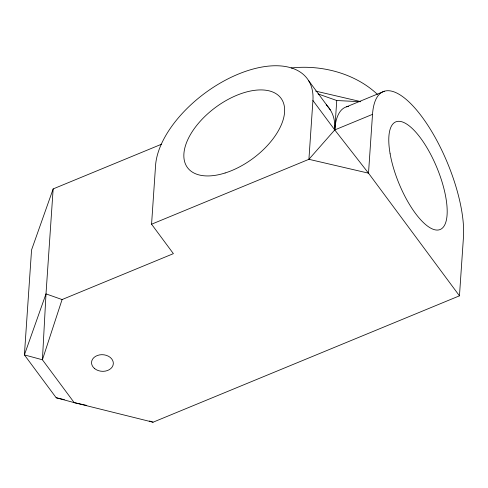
<?xml version="1.0" encoding="UTF-8"?>
<svg xmlns="http://www.w3.org/2000/svg" width="488" height="488" viewBox="0 0 488 488"><rect width="100%" height="100%" fill="white"/><g stroke="black" fill="none" stroke-linecap="round" stroke-linejoin="round"><path stroke-width="0.73" d="M161.552 144.21L53.155 188.917L46 293.88L42.419 359.778L74.194 402.63L153.037 422.218L459.458 295.832L463.466 237.016A90.957 32.11 67.6 0 0 421.998 116.87A90.957 32.11 67.6 0 0 372.515 114.357L334.756 129.93L308.916 159.308L151.567 224.212L173.392 253.65L62.086 299.559L46 293.88L24.4 354.898L56.175 397.75L74.194 402.63L86.742 405.412M151.567 224.212L155.574 165.395A90.957 49.441 -36.6 0 1 238.26 74.127A90.957 49.441 -36.6 0 1 312.924 100.491L334.756 129.93L368.507 173.173L459.458 295.832M312.924 100.491L308.916 159.308L368.507 173.173L372.515 114.357M348.682 106.372A90.957 32.11 67.6 0 0 334.756 129.93L336.757 100.522L318.091 93.934M62.086 299.559L42.419 359.778L24.4 354.898L31.555 249.935L53.155 188.917M346.59 106.799L384.355 91.226M336.757 100.522L360.748 101.742M315.681 91.122L360.022 101.437M56.175 397.75L64.325 399.648M149.542 420.985L153.037 422.218M308.471 80.453L330.297 109.892M291.177 67.984A90.957 69.272 3.9 0 1 377.438 94.397M326.216 104.871A90.957 49.441 -36.6 0 1 334.756 129.93M225.133 172.978A58.212 31.641 -36.6 0 0 281.753 99.351A58.212 31.641 -36.6 0 0 195.865 126.508A58.212 31.641 -36.6 0 0 225.133 172.978M390.119 153.824A58.212 20.551 67.6 0 0 439.517 229.738A58.212 20.551 67.6 0 0 424.334 143.484A58.212 20.551 67.6 0 0 390.119 153.824M94.721 368.672A10.913 8.314 3.9 0 0 112.966 365.457A10.913 8.314 3.9 0 0 99.601 354.892A10.913 8.314 3.9 0 0 94.721 368.672"/></g></svg>
